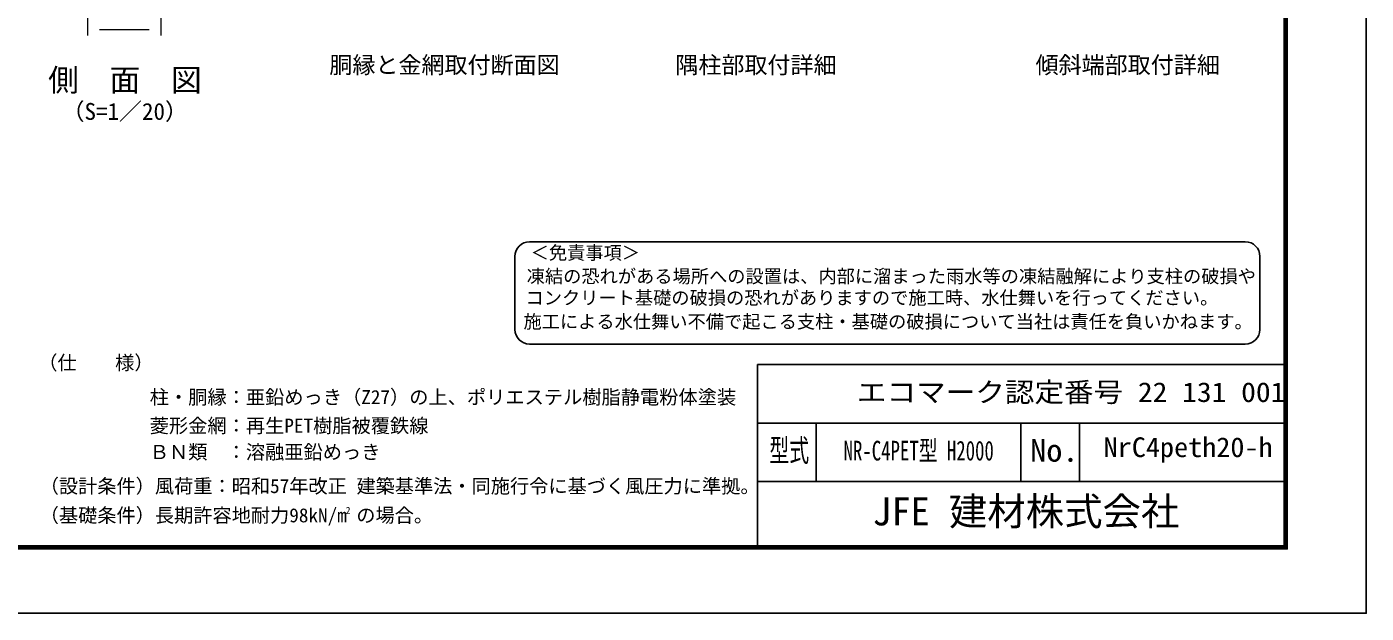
# Model space of a CAD drawing. Units: millimetres, scale not verified. Extents: x -4200 to 4200, y -2970 to 2970.
# Drawn here: x -376 to 4200, y -2970 to -965 of the extents above; entities that cross this region are included whole.
import ezdxf
from ezdxf.enums import TextEntityAlignment as Align

# ---------------------------------------------------------------- set-up
doc = ezdxf.new("R2010")
doc.units = ezdxf.units.MM
doc.header["$LTSCALE"] = 10
for name, color, linetype, lineweight in [('0-0_D-TTL-TXT', 7, 'Continuous', 25), ('0-4_D-STR-DIM', 7, 'Continuous', 13), ('0-C_D-TTL', 7, 'Continuous', 25)]:
    doc.layers.add(name, color=color, linetype=linetype, lineweight=lineweight)
doc.styles.add('ＭＳ ゴシック', font='')
doc.styles.get('ＭＳ ゴシック').set_extended_font_data('MS Gothic')

msp = doc.modelspace()

# ---------------------------------------------------------------- linework, layer by layer
at = {"layer": '0-0_D-TTL-TXT', "color": 2}
for p, q in [((3787.2, -1699.54), (1341.65, -1699.54)), ((1291.65, -1749.54), (1291.65, -1999.54)), ((3837.2, -1999.54), (3837.2, -1749.54)), ((1341.65, -2049.54), (3787.2, -2049.54))]:
    msp.add_line(p, q, dxfattribs=at)
for centre, start, end in [((1341.65, -1749.54), 90, 180), ((3787.2, -1749.54), 0, 90), ((1341.65, -1999.54), 180, 270), ((3787.2, -1999.54), 270, 0)]:
    msp.add_arc(centre, 50, start, end, dxfattribs=at)
at = {"layer": '0-4_D-STR-DIM'}
for p, q in [((-168.35, -836.56), (-168.35, -993.88)), ((81.65, -836.56), (81.65, -993.88)), ((-128.35, -973.88), (41.65, -973.88))]:
    msp.add_line(p, q, dxfattribs=at)
at = {"layer": '0-C_D-TTL'}
for p, q in [((2120.32, -2119.77), (2120.32, -2739.77)), ((2120.32, -2119.77), (3920.32, -2119.77)), ((2120.32, -2319.77), (3920.32, -2319.77)), ((2320.32, -2319.77), (2320.32, -2519.77)), ((3020.32, -2319.77), (3020.32, -2519.77)), ((3220.32, -2319.77), (3220.32, -2519.77)), ((2120.32, -2519.77), (3920.32, -2519.77))]:
    msp.add_line(p, q, dxfattribs=at)
at = {"layer": '0-C_D-TTL', "color": 2}
msp.add_lwpolyline([(-4199.68, 2970.23), (4200.32, 2970.23), (4200.32, -2969.77), (-4199.68, -2969.77)], close=True, dxfattribs=at)
at = {"layer": '0-C_D-TTL'}
for points in [[(-3929.68, 2750.23), (3930.32, 2750.23), (3930.32, -2749.77), (-3929.68, -2749.77)], [(-3927.18, 2747.73), (3927.82, 2747.73), (3927.82, -2747.27), (-3927.18, -2747.27)], [(-3924.68, 2745.23), (3925.32, 2745.23), (3925.32, -2744.77), (-3924.68, -2744.77)], [(-3922.18, 2742.73), (3922.82, 2742.73), (3922.82, -2742.27), (-3922.18, -2742.27)], [(-3919.68, 2740.23), (3920.32, 2740.23), (3920.32, -2739.77), (-3919.68, -2739.77)]]:
    msp.add_lwpolyline(points, close=True, dxfattribs=at)

# ---------------------------------------------------------------- texts
at = {"layer": '0-0_D-TTL-TXT', "style": 'ＭＳ ゴシック'}
for s, height, p in [('側\u3000面\u3000図', 76.97, (-303.25, -1208.17)), ('胴縁と金網取付断面図', 57.7, (657.44, -1141.13)), ('隅柱部取付詳細', 57.7, (1839.67, -1141.28)), ('傾斜端部取付詳細', 57.7, (3070.45, -1141.13)), ('（S=1／20）', 57.7, (-257.77, -1300.15)), ('＜免責事項＞ \u3000\u3000', 45.67, (1345.35, -1773.72)), ('凍結の恐れがある場所への設置は、内部に溜まった雨水等の凍結融解により支柱の破損や', 45.67, (1331.83, -1854.21)), ('コンクリート基礎の破損の恐れがありますので施工時、水仕舞いを行ってください。', 45.67, (1327.72, -1927.64)), ('施工による水仕舞い不備で起こる支柱・基礎の破損について当社は責任を負いかねます。 ', 45.67, (1320.73, -2009.13)), ('（仕\u3000\u3000様）', 48.17, (-337.25, -2151.6)), ('柱・胴縁：亜鉛めっき（Z27）の上、ポリエステル樹脂静電粉体塗装', 48.17, (43.76, -2269.3)), ('菱形金網：再生PET樹脂被覆鉄線', 48.17, (43.76, -2366.96)), ('ＢＮ類\u3000：溶融亜鉛めっき', 48.17, (43.76, -2457.1)), ('（設計条件）風荷重：昭和57年改正 建築基準法・同施行令に基づく風圧力に準拠。', 48.09, (-332.13, -2573.38)), ('JFE 建材株式会社', 96.21, (2512.7, -2698.28)), ('（基礎条件）長期許容地耐力98kN/m の場合。', 48.09, (-332.13, -2673.38)), ('2', 24.05, (713.34, -2637.57))]:
    msp.add_text(s, height=height, dxfattribs=at).set_placement(p, align=Align.BOTTOM_LEFT)
for s, height, width, p in [('エコマーク認定番号 22 131 001', 67.35, 1.1, (2460.32, -2267.73)), ('型式', 76.97, 0.65, (2160.59, -2474.58)), ('NR-C4PET型 H2000', 67.35, 0.7, (2414.65, -2467.73)), ('No.', 76.97, 1.05, (3052.32, -2474.58)), ('NrC4peth20-h', 67.35, 1.05, (3303.15, -2456.06))]:
    msp.add_text(s, height=height, dxfattribs=dict(at, width=width)).set_placement(p, align=Align.BOTTOM_LEFT)

doc.saveas('drawing.dxf')
